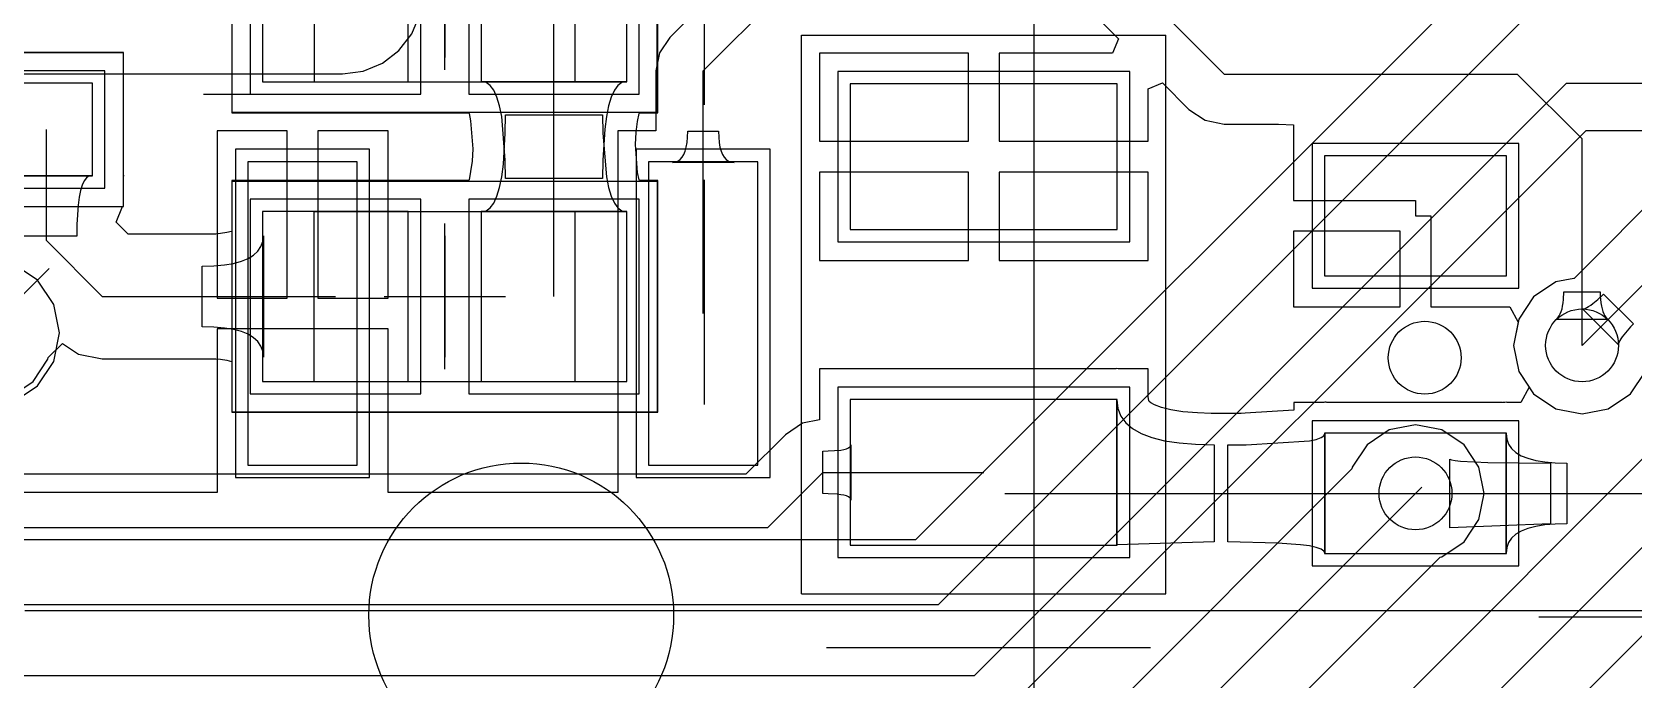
# Model space of a CAD drawing. Header units: millimetres. Extents: x 57.2 to 126.2, y 70.1 to 101.2.
# Drawn here: x 96.63 to 109.83, y 82.84 to 88.18 of the extents above; entities that cross this region are included whole.
import ezdxf

# ---------------------------------------------------------------- set-up
doc = ezdxf.new("R2010")
doc.units = ezdxf.units.MM
for name, color, linetype in [('BottomLayer', 5, 'Continuous'), ('BottomOverlay', 54, 'Continuous'), ('BottomPaste', 16, 'Continuous'), ('BottomSolder', 6, 'Continuous'), ('Mechanical13', 56, 'Continuous'), ('Mechanical15', 56, 'Continuous'), ('MultiLayer', 9, 'Continuous'), ('TopLayer', 1, 'Continuous'), ('TopOverlay', 2, 'Continuous'), ('TopPaste', 8, 'Continuous'), ('TopSolder', 216, 'Continuous')]:
    doc.layers.add(name, color=color, linetype=linetype)

# ---------------------------------------------------------------- blocks, each defined once
blk = doc.blocks.new('C3528_12')
at = {"layer": 'TopLayer'}
for p, q in [((-1.9, 1.1), (-1.9, -1.1)), ((-0.7, 1.1), (-1.9, 1.1)), ((-0.7, -1.1), (-0.7, 1.1)), ((0.7, 1.1), (0.7, -1.1)), ((1.9, 1.1), (0.7, 1.1)), ((1.9, -1.1), (1.9, 1.1)), ((-1.9, -1.1), (-0.7, -1.1)), ((0.7, -1.1), (1.9, -1.1))]:
    blk.add_line(p, q, dxfattribs=at)
at = {"layer": 'TopOverlay'}
for p, q in [((-2.3, 1.5), (-2.3, 0)), ((-2.3, 1.5), (2.3, 1.5)), ((2.3, 1.5), (2.3, -1.5)), ((-2.743, 1.295), (-2.743, -1.372)), ((-2.3, 0), (-2.3, -1.5)), ((-2.3, -1.5), (2.3, -1.5))]:
    blk.add_line(p, q, dxfattribs=at)
at = {"layer": 'TopPaste'}
for p, q in [((-1.9, 1.1), (-1.9, -1.1)), ((-0.7, 1.1), (-1.9, 1.1)), ((-0.7, -1.1), (-0.7, 1.1)), ((0.7, 1.1), (0.7, -1.1)), ((1.9, 1.1), (0.7, 1.1)), ((1.9, -1.1), (1.9, 1.1)), ((-1.9, -1.1), (-0.7, -1.1)), ((0.7, -1.1), (1.9, -1.1))]:
    blk.add_line(p, q, dxfattribs=at)
at = {"layer": 'TopSolder'}
for p, q in [((-2.002, 1.202), (-2.002, -1.202)), ((-0.598, 1.202), (-2.002, 1.202)), ((-0.598, -1.202), (-0.598, 1.202)), ((0.598, 1.202), (0.598, -1.202)), ((2.002, 1.202), (0.598, 1.202)), ((2.002, -1.202), (2.002, 1.202)), ((-2.002, -1.202), (-0.598, -1.202)), ((0.598, -1.202), (2.002, -1.202))]:
    blk.add_line(p, q, dxfattribs=at)
blk = doc.blocks.new('1_4148_19')
at = {"layer": 'Mechanical13'}
for p, q in [((-0.257, -0.678), (-0.257, 0.722)), ((-0.257, 0.722), (1.893, 0.722)), ((1.893, -0.678), (1.893, 0.722)), ((-0.257, -0.678), (1.893, -0.678))]:
    blk.add_line(p, q, dxfattribs=at)
at = {"layer": 'Mechanical15'}
for p, q in [((-0.932, -0.928), (-0.932, 0.972)), ((-0.932, 0.972), (2.568, 0.972)), ((2.568, 0.972), (2.568, -0.928)), ((0.818, 0.522), (0.818, -0.478)), ((0.318, 0.022), (1.318, 0.022)), ((-0.932, -0.928), (2.568, -0.928))]:
    blk.add_line(p, q, dxfattribs=at)
at = {"layer": 'TopLayer'}
for p, q in [((0.518, 0.722), (-0.682, 0.722)), ((-0.682, 0.722), (-0.682, -0.678)), ((0.518, -0.678), (0.518, 0.722)), ((2.318, 0.722), (1.118, 0.722)), ((1.118, 0.722), (1.118, -0.678)), ((2.318, -0.678), (2.318, 0.722)), ((-0.682, -0.678), (0.518, -0.678)), ((1.118, -0.678), (2.318, -0.678))]:
    blk.add_line(p, q, dxfattribs=at)
at = {"layer": 'TopOverlay'}
for p, q in [((2.957, -0.867), (2.957, 0.983)), ((0.818, -0.578), (0.818, 0.622))]:
    blk.add_line(p, q, dxfattribs=at)
at = {"layer": 'TopPaste'}
for p, q in [((0.518, 0.722), (-0.682, 0.722)), ((-0.682, 0.722), (-0.682, -0.678)), ((0.518, -0.678), (0.518, 0.722)), ((2.318, 0.722), (1.118, 0.722)), ((1.118, 0.722), (1.118, -0.678)), ((2.318, -0.678), (2.318, 0.722)), ((-0.682, -0.678), (0.518, -0.678)), ((1.118, -0.678), (2.318, -0.678))]:
    blk.add_line(p, q, dxfattribs=at)
at = {"layer": 'TopSolder'}
for p, q in [((0.62, 0.824), (-0.784, 0.824)), ((-0.784, 0.824), (-0.784, -0.78)), ((0.62, -0.78), (0.62, 0.824)), ((2.42, 0.824), (1.016, 0.824)), ((1.016, 0.824), (1.016, -0.78)), ((2.42, -0.78), (2.42, 0.824)), ((-0.784, -0.78), (0.62, -0.78)), ((1.016, -0.78), (2.42, -0.78))]:
    blk.add_line(p, q, dxfattribs=at)
blk = doc.blocks.new('1_4148_21')
at = {"layer": 'Mechanical13'}
for p, q in [((-0.257, 0.722), (-0.257, -0.678)), ((-0.257, 0.722), (1.893, 0.722)), ((1.893, -0.678), (1.893, 0.722)), ((-0.257, -0.678), (1.893, -0.678))]:
    blk.add_line(p, q, dxfattribs=at)
at = {"layer": 'Mechanical15'}
for p, q in [((-0.932, -0.928), (-0.932, 0.972)), ((-0.932, 0.972), (2.568, 0.972)), ((2.568, -0.928), (2.568, 0.972)), ((0.818, 0.522), (0.818, -0.478)), ((0.318, 0.022), (1.318, 0.022)), ((-0.932, -0.928), (2.568, -0.928))]:
    blk.add_line(p, q, dxfattribs=at)
at = {"layer": 'TopLayer'}
for p, q in [((0.518, 0.722), (-0.682, 0.722)), ((-0.682, 0.722), (-0.682, -0.678)), ((0.518, -0.678), (0.518, 0.722)), ((2.318, 0.722), (1.118, 0.722)), ((1.118, 0.722), (1.118, -0.678)), ((2.318, -0.678), (2.318, 0.722)), ((-0.682, -0.678), (0.518, -0.678)), ((1.118, -0.678), (2.318, -0.678))]:
    blk.add_line(p, q, dxfattribs=at)
at = {"layer": 'TopOverlay'}
for p, q in [((2.957, -0.867), (2.957, 0.983)), ((0.818, -0.578), (0.818, 0.622))]:
    blk.add_line(p, q, dxfattribs=at)
at = {"layer": 'TopPaste'}
for p, q in [((0.518, 0.722), (-0.682, 0.722)), ((-0.682, 0.722), (-0.682, -0.678)), ((0.518, -0.678), (0.518, 0.722)), ((2.318, 0.722), (1.118, 0.722)), ((1.118, 0.722), (1.118, -0.678)), ((2.318, -0.678), (2.318, 0.722)), ((-0.682, -0.678), (0.518, -0.678)), ((1.118, -0.678), (2.318, -0.678))]:
    blk.add_line(p, q, dxfattribs=at)
at = {"layer": 'TopSolder'}
for p, q in [((0.62, 0.824), (-0.784, 0.824)), ((-0.784, 0.824), (-0.784, -0.78)), ((0.62, -0.78), (0.62, 0.824)), ((2.42, 0.824), (1.016, 0.824)), ((1.016, 0.824), (1.016, -0.78)), ((2.42, -0.78), (2.42, 0.824)), ((-0.784, -0.78), (0.62, -0.78)), ((1.016, -0.78), (2.42, -0.78))]:
    blk.add_line(p, q, dxfattribs=at)
blk = doc.blocks.new('__2812__B_22')
at = {"layer": 'BottomLayer'}
for p, q in [((-1.25, 3.75), (-1.25, 2.85)), ((1.25, 3.75), (-1.25, 3.75)), ((1.25, 2.85), (1.25, 3.75)), ((3.65, 3.75), (3.65, 2.85)), ((6.15, 3.75), (3.65, 3.75)), ((6.15, 2.85), (6.15, 3.75)), ((-1.25, 2.85), (1.25, 2.85)), ((3.65, 2.85), (6.15, 2.85)), ((-1.25, 0.45), (-1.25, -0.45)), ((1.25, 0.45), (-1.25, 0.45)), ((1.25, -0.45), (1.25, 0.45)), ((3.65, 0.45), (3.65, -0.45)), ((6.15, 0.45), (3.65, 0.45)), ((6.15, -0.45), (6.15, 0.45)), ((-1.25, -0.45), (1.25, -0.45)), ((3.65, -0.45), (6.15, -0.45))]:
    blk.add_line(p, q, dxfattribs=at)
at = {"layer": 'BottomOverlay'}
blk.add_line((6.706, 4.115), (6.706, 2.388), dxfattribs=at)
blk.add_circle((2.413, 1.499), 1.255, dxfattribs=at)
at = {"layer": 'BottomPaste'}
for p, q in [((-1.25, 3.75), (-1.25, 2.85)), ((1.25, 3.75), (-1.25, 3.75)), ((1.25, 2.85), (1.25, 3.75)), ((3.65, 3.75), (3.65, 2.85)), ((6.15, 3.75), (3.65, 3.75)), ((6.15, 2.85), (6.15, 3.75)), ((-1.25, 2.85), (1.25, 2.85)), ((3.65, 2.85), (6.15, 2.85)), ((-1.25, 0.45), (-1.25, -0.45)), ((1.25, 0.45), (-1.25, 0.45)), ((1.25, -0.45), (1.25, 0.45)), ((3.65, 0.45), (3.65, -0.45)), ((6.15, 0.45), (3.65, 0.45)), ((6.15, -0.45), (6.15, 0.45)), ((-1.25, -0.45), (1.25, -0.45)), ((3.65, -0.45), (6.15, -0.45))]:
    blk.add_line(p, q, dxfattribs=at)
at = {"layer": 'BottomSolder'}
for p, q in [((-1.352, 3.852), (-1.352, 2.748)), ((1.352, 3.852), (-1.352, 3.852)), ((1.352, 2.748), (1.352, 3.852)), ((3.548, 3.852), (3.548, 2.748)), ((6.252, 3.852), (3.548, 3.852)), ((6.252, 2.748), (6.252, 3.852)), ((-1.352, 2.748), (1.352, 2.748)), ((3.548, 2.748), (6.252, 2.748)), ((-1.352, 0.552), (-1.352, -0.552)), ((1.352, 0.552), (-1.352, 0.552)), ((1.352, -0.552), (1.352, 0.552)), ((3.548, 0.552), (3.548, -0.552)), ((6.252, 0.552), (3.548, 0.552)), ((6.252, -0.552), (6.252, 0.552)), ((-1.352, -0.552), (1.352, -0.552)), ((3.548, -0.552), (6.252, -0.552))]:
    blk.add_line(p, q, dxfattribs=at)
blk = doc.blocks.new('R0603_45')
at = {"layer": 'TopLayer'}
for p, q in [((-1.08, 0.381), (-1.08, -0.381)), ((-0.318, 0.381), (-1.08, 0.381)), ((-0.318, -0.381), (-0.318, 0.381)), ((0.317, 0.381), (0.317, -0.381)), ((1.079, 0.381), (0.317, 0.381)), ((1.079, -0.381), (1.079, 0.381)), ((-1.08, -0.381), (-0.318, -0.381)), ((0.317, -0.381), (1.079, -0.381))]:
    blk.add_line(p, q, dxfattribs=at)
at = {"layer": 'TopOverlay'}
for p, q in [((1.333, 0.635), (-1.334, 0.635)), ((-1.334, 0.635), (-1.334, -0.635)), ((1.333, 0.635), (1.333, -0.635)), ((1.333, -0.635), (-1.334, -0.635))]:
    blk.add_line(p, q, dxfattribs=at)
at = {"layer": 'TopPaste'}
for p, q in [((-1.08, 0.381), (-1.08, -0.381)), ((-0.318, 0.381), (-1.08, 0.381)), ((-0.318, -0.381), (-0.318, 0.381)), ((0.317, 0.381), (0.317, -0.381)), ((1.079, 0.381), (0.317, 0.381)), ((1.079, -0.381), (1.079, 0.381)), ((-1.08, -0.381), (-0.318, -0.381)), ((0.317, -0.381), (1.079, -0.381))]:
    blk.add_line(p, q, dxfattribs=at)
at = {"layer": 'TopSolder'}
for p, q in [((-1.181, 0.483), (-1.181, -0.483)), ((-0.216, 0.483), (-1.181, 0.483)), ((-0.216, -0.483), (-0.216, 0.483)), ((0.216, 0.483), (0.216, -0.483)), ((1.181, 0.483), (0.216, 0.483)), ((1.181, -0.483), (1.181, 0.483)), ((-1.181, -0.483), (-0.216, -0.483)), ((0.216, -0.483), (1.181, -0.483))]:
    blk.add_line(p, q, dxfattribs=at)
blk = doc.blocks.new('ESP_07_B_51')
at = {"layer": 'BottomOverlay'}
blk.add_line((-16.003, 16.552), (-0.003, 16.552), dxfattribs=at)
blk = doc.blocks.new('LM39100_59')
at = {"layer": 'TopLayer'}
for p, q in [((-1.589, 3.824), (-1.589, 2.325)), ((1.691, 3.824), (-1.589, 3.824)), ((1.691, 2.325), (1.691, 3.824)), ((-1.589, 2.325), (1.691, 2.325)), ((-2.731, -2.477), (-2.731, -3.975)), ((-1.74, -2.477), (-2.731, -2.477)), ((-1.74, -3.975), (-1.74, -2.477)), ((-0.444, -2.476), (-0.444, -3.976)), ((0.546, -2.476), (-0.444, -2.476)), ((0.546, -3.976), (0.546, -2.476)), ((1.841, -2.477), (1.841, -3.975)), ((2.832, -2.477), (1.841, -2.477)), ((2.832, -3.975), (2.832, -2.477)), ((-2.731, -3.975), (-1.74, -3.975)), ((-0.444, -3.976), (0.546, -3.976)), ((1.841, -3.975), (2.832, -3.975))]:
    blk.add_line(p, q, dxfattribs=at)
at = {"layer": 'TopOverlay'}
for p, q in [((-3.251, -2.21), (-3.251, 1.854)), ((-2.235, 1.854), (-3.251, 1.854)), ((3.353, 1.854), (2.337, 1.854)), ((3.353, -2.21), (3.353, 1.854))]:
    blk.add_line(p, q, dxfattribs=at)
at = {"layer": 'TopPaste'}
for p, q in [((-1.589, 3.824), (-1.589, 2.325)), ((1.691, 3.824), (-1.589, 3.824)), ((1.691, 2.325), (1.691, 3.824)), ((-1.589, 2.325), (1.691, 2.325)), ((-2.731, -2.477), (-2.731, -3.975)), ((-1.74, -2.477), (-2.731, -2.477)), ((-1.74, -3.975), (-1.74, -2.477)), ((-0.444, -2.476), (-0.444, -3.976)), ((0.546, -2.476), (-0.444, -2.476)), ((0.546, -3.976), (0.546, -2.476)), ((1.841, -2.477), (1.841, -3.975)), ((2.832, -2.477), (1.841, -2.477)), ((2.832, -3.975), (2.832, -2.477)), ((-2.731, -3.975), (-1.74, -3.975)), ((-0.444, -3.976), (0.546, -3.976)), ((1.841, -3.975), (2.832, -3.975))]:
    blk.add_line(p, q, dxfattribs=at)
at = {"layer": 'TopSolder'}
for p, q in [((-1.691, 3.925), (-1.691, 2.223)), ((1.792, 3.925), (-1.691, 3.925)), ((1.792, 2.223), (1.792, 3.925)), ((-1.691, 2.223), (1.792, 2.223)), ((-2.832, -2.375), (-2.832, -4.077)), ((-1.638, -2.375), (-2.832, -2.375)), ((-1.638, -4.077), (-1.638, -2.375)), ((-0.546, -2.374), (-0.546, -4.077)), ((0.647, -2.374), (-0.546, -2.374)), ((0.647, -4.077), (0.647, -2.374)), ((1.74, -2.375), (1.74, -4.077)), ((2.934, -2.375), (1.74, -2.375)), ((2.934, -4.077), (2.934, -2.375)), ((-2.832, -4.077), (-1.638, -4.077)), ((-0.546, -4.077), (0.647, -4.077)), ((1.74, -4.077), (2.934, -4.077))]:
    blk.add_line(p, q, dxfattribs=at)

msp = doc.modelspace()

# ---------------------------------------------------------------- linework, layer by layer
at = {"layer": 'BottomLayer'}
for p, q in [((103.911, 83.998), (110.16, 90.246)), ((104.096, 83.464), (110.192, 89.56)), ((102.748, 88.997), (101.884, 88.133)), ((102.159, 87.859), (103.022, 88.722)), ((99.758, 88.164), (99.824, 88.323)), ((99.653, 88.027), (99.758, 88.164)), ((99.517, 87.922), (99.653, 88.027)), ((101.884, 88.133), (101.8, 88.007)), ((99.358, 87.856), (99.517, 87.922)), ((101.8, 88.007), (101.77, 87.859)), ((87.96, 87.834), (99.187, 87.834)), ((99.187, 87.834), (99.358, 87.856)), ((101.77, 87.859), (101.77, 87.365)), ((102.159, 85.861), (102.159, 87.859)), ((104.394, 82.88), (109.271, 87.757)), ((109.271, 87.757), (112.014, 87.757)), ((98.732, 87.365), (98.155, 87.365)), ((98.155, 87.365), (98.155, 85.988)), ((98.732, 85.988), (98.732, 87.365)), ((99.563, 87.365), (98.986, 87.365)), ((98.986, 87.365), (98.986, 85.988)), ((99.563, 85.988), (99.563, 87.365)), ((101.77, 87.365), (101.455, 87.365)), ((101.455, 87.365), (101.455, 84.386)), ((102.031, 87.314), (102.032, 87.362)), ((102.032, 87.362), (102.286, 87.362)), ((102.286, 87.362), (102.287, 87.314)), ((104.669, 82.606), (109.432, 87.369)), ((109.432, 87.369), (111.597, 87.369)), ((102.011, 87.198), (102.02, 87.231)), ((102.02, 87.231), (102.027, 87.27)), ((102.027, 87.27), (102.031, 87.314)), ((102.287, 87.314), (102.291, 87.27)), ((102.291, 87.27), (102.297, 87.231)), ((102.297, 87.231), (102.306, 87.198)), ((101.905, 87.105), (101.929, 87.108)), ((102.413, 87.105), (101.905, 87.105)), ((101.929, 87.108), (101.951, 87.116)), ((101.951, 87.116), (101.97, 87.129)), ((101.97, 87.129), (101.986, 87.147)), ((101.986, 87.147), (102, 87.17)), ((102, 87.17), (102.011, 87.198)), ((102.306, 87.198), (102.318, 87.17)), ((102.318, 87.17), (102.332, 87.147)), ((102.332, 87.147), (102.348, 87.129)), ((102.348, 87.129), (102.367, 87.116)), ((102.367, 87.116), (102.389, 87.108)), ((102.389, 87.108), (102.413, 87.105)), ((110.206, 87.025), (109.332, 86.15)), ((109.398, 85.598), (110.515, 86.716)), ((96.676, 86.135), (96.476, 86.269)), ((96.81, 85.935), (96.676, 86.135)), ((109.182, 86.12), (108.998, 85.997)), ((109.331, 86.149), (109.182, 86.12)), ((109.332, 86.15), (109.331, 86.149)), ((96.856, 85.7), (96.81, 85.935)), ((98.155, 85.988), (98.732, 85.988)), ((98.986, 85.988), (99.563, 85.988)), ((108.998, 85.997), (108.876, 85.814)), ((109.401, 85.898), (109.411, 85.899)), ((109.698, 85.601), (109.401, 85.898)), ((109.411, 85.899), (109.423, 85.903)), ((109.423, 85.903), (109.437, 85.909)), ((109.437, 85.909), (109.452, 85.917)), ((109.452, 85.917), (109.469, 85.929)), ((109.469, 85.929), (109.487, 85.942)), ((109.487, 85.942), (109.527, 85.977)), ((109.527, 85.977), (109.574, 86.021)), ((109.574, 86.021), (109.821, 85.774)), ((108.876, 85.814), (108.833, 85.598)), ((109.821, 85.774), (109.798, 85.75)), ((96.81, 85.464), (96.856, 85.7)), ((98.859, 85.734), (98.155, 85.734)), ((98.155, 85.734), (98.155, 84.386)), ((99.563, 85.734), (98.859, 85.734)), ((99.563, 84.386), (99.563, 85.734)), ((109.709, 85.637), (109.703, 85.624)), ((109.717, 85.652), (109.709, 85.637)), ((109.728, 85.669), (109.717, 85.652)), ((109.798, 85.75), (109.728, 85.669)), ((108.833, 85.598), (108.876, 85.382)), ((109.699, 85.612), (109.698, 85.601)), ((109.703, 85.624), (109.699, 85.612)), ((96.676, 85.264), (96.81, 85.464)), ((108.876, 85.382), (108.998, 85.199)), ((109.797, 85.199), (109.92, 85.382)), ((96.476, 85.131), (96.676, 85.264)), ((108.998, 85.199), (109.182, 85.076)), ((109.614, 85.076), (109.797, 85.199)), ((110.321, 85.089), (104.675, 79.442)), ((109.182, 85.076), (109.398, 85.033)), ((109.398, 85.033), (109.614, 85.076)), ((104.877, 78.918), (110.846, 84.887)), ((107.81, 84.901), (107.627, 84.778)), ((108.026, 84.944), (107.81, 84.901)), ((108.242, 84.901), (108.026, 84.944)), ((108.426, 84.778), (108.242, 84.901)), ((107.627, 84.778), (107.504, 84.595)), ((108.548, 84.595), (108.426, 84.778)), ((107.502, 84.581), (104.396, 81.475)), ((107.504, 84.595), (107.502, 84.581)), ((108.591, 84.379), (108.548, 84.595)), ((105.401, 78.716), (111.209, 84.523)), ((98.155, 84.386), (81.458, 84.386)), ((101.455, 84.386), (99.563, 84.386)), ((104.609, 80.961), (108.026, 84.379)), ((108.548, 84.163), (108.591, 84.379)), ((108.426, 83.979), (108.548, 84.163)), ((81.458, 83.998), (103.911, 83.998)), ((108.242, 83.857), (108.426, 83.979)), ((104.972, 80.598), (108.228, 83.854)), ((108.228, 83.854), (108.242, 83.857)), ((82.499, 83.464), (104.096, 83.464)), ((91.186, 82.88), (104.394, 82.88))]:
    msp.add_line(p, q, dxfattribs=at)
for centre in [(109.398, 85.598), (108.102, 85.496), (108.026, 84.379)]:
    msp.add_circle(centre, 0.3, dxfattribs=at)
at = {"layer": 'MultiLayer'}
for centre in [(109.398, 85.598), (108.102, 85.496), (108.026, 84.379)]:
    msp.add_circle(centre, 0.3, dxfattribs=at)
at = {"layer": 'TopLayer'}
for p, q in [((104.419, 89.865), (106.451, 87.833)), ((98.276, 89.422), (98.276, 87.514)), ((101.784, 87.781), (101.784, 89.422)), ((104.249, 89.453), (105.579, 88.123)), ((100.93, 86.001), (100.93, 88.468)), ((97.384, 88.011), (96.114, 88.011)), ((97.384, 87.008), (97.384, 88.011)), ((105.579, 88.123), (105.53, 88.006)), ((104.343, 88.006), (103.116, 88.006)), ((103.116, 88.006), (103.116, 87.279)), ((104.343, 87.279), (104.343, 88.006)), ((105.53, 88.006), (104.597, 88.006)), ((104.597, 88.006), (104.597, 87.279)), ((100.371, 87.763), (100.333, 87.771)), ((100.333, 87.771), (101.527, 87.771)), ((100.404, 87.739), (100.371, 87.763)), ((101.49, 87.763), (101.456, 87.739)), ((101.527, 87.771), (101.49, 87.763)), ((101.786, 87.771), (101.784, 87.781)), ((101.784, 87.762), (101.786, 87.771)), ((101.784, 87.514), (101.784, 87.762)), ((105.824, 87.712), (105.942, 87.761)), ((105.942, 87.761), (106.16, 87.542)), ((106.451, 87.833), (108.864, 87.833)), ((108.864, 87.833), (109.398, 87.3)), ((100.434, 87.699), (100.404, 87.739)), ((100.459, 87.643), (100.434, 87.699)), ((100.481, 87.571), (100.459, 87.643)), ((101.401, 87.643), (101.38, 87.571)), ((101.427, 87.699), (101.401, 87.643)), ((101.456, 87.739), (101.427, 87.699)), ((105.824, 87.279), (105.824, 87.712)), ((98.276, 87.514), (99.949, 87.514)), ((99.949, 87.514), (99.984, 87.514)), ((99.984, 87.514), (100.076, 87.514)), ((100.076, 87.514), (100.111, 87.514)), ((100.111, 87.514), (100.228, 87.514)), ((100.228, 87.514), (100.23, 87.508)), ((100.23, 87.508), (100.242, 87.447)), ((100.499, 87.483), (100.481, 87.571)), ((100.528, 87.123), (100.499, 87.483)), ((100.528, 87.346), (100.53, 87.498)), ((100.53, 87.498), (101.33, 87.498)), ((101.33, 87.498), (101.332, 87.346)), ((101.362, 87.483), (101.348, 87.379)), ((101.38, 87.571), (101.362, 87.483)), ((101.618, 87.441), (101.631, 87.508)), ((101.631, 87.508), (101.633, 87.514)), ((101.633, 87.514), (101.784, 87.514)), ((106.16, 87.542), (106.294, 87.453)), ((96.749, 86.462), (96.749, 87.376)), ((100.242, 87.447), (100.261, 87.216)), ((101.348, 87.379), (101.332, 87.123)), ((101.6, 87.253), (101.606, 87.354)), ((101.606, 87.354), (101.618, 87.441)), ((106.294, 87.453), (106.451, 87.421)), ((106.451, 87.421), (106.898, 87.421)), ((106.898, 87.421), (107.022, 87.414)), ((107.022, 87.414), (107.022, 86.792)), ((100.261, 87.216), (100.255, 87.115)), ((100.513, 87.09), (100.528, 87.346)), ((101.332, 87.346), (101.362, 86.986)), ((101.619, 87.022), (101.6, 87.253)), ((103.116, 87.279), (104.343, 87.279)), ((104.597, 87.279), (105.824, 87.279)), ((109.398, 85.598), (109.398, 87.3)), ((100.255, 87.115), (100.243, 87.029)), ((100.499, 86.986), (100.513, 87.09)), ((100.53, 86.971), (100.528, 87.123)), ((101.332, 87.123), (101.33, 86.971)), ((96.371, 86.998), (97.127, 86.998)), ((97.061, 86.953), (97.045, 86.918)), ((97.08, 86.978), (97.061, 86.953)), ((97.102, 86.993), (97.08, 86.978)), ((97.127, 86.998), (97.102, 86.993)), ((97.386, 86.998), (97.384, 87.008)), ((97.384, 86.988), (97.386, 86.998)), ((97.384, 86.741), (97.384, 86.988)), ((99.949, 86.955), (98.276, 86.955)), ((98.276, 86.955), (98.276, 86.538)), ((99.984, 86.955), (99.949, 86.955)), ((100.228, 86.955), (99.984, 86.955)), ((100.23, 86.961), (100.228, 86.955)), ((100.243, 87.029), (100.23, 86.961)), ((100.481, 86.898), (100.499, 86.986)), ((101.33, 86.971), (100.53, 86.971)), ((101.362, 86.986), (101.38, 86.898)), ((101.631, 86.961), (101.619, 87.022)), ((101.633, 86.955), (101.631, 86.961)), ((101.784, 86.955), (101.633, 86.955)), ((101.784, 86.708), (101.784, 86.955)), ((104.343, 87.025), (103.116, 87.025)), ((103.116, 87.025), (103.116, 86.298)), ((104.343, 86.298), (104.343, 87.025)), ((105.824, 87.025), (104.597, 87.025)), ((104.597, 87.025), (104.597, 86.298)), ((105.824, 86.298), (105.824, 87.025)), ((97.031, 86.873), (97.019, 86.818)), ((97.045, 86.918), (97.031, 86.873)), ((100.434, 86.77), (100.459, 86.826)), ((100.459, 86.826), (100.481, 86.898)), ((101.38, 86.898), (101.401, 86.826)), ((101.401, 86.826), (101.427, 86.77)), ((97.01, 86.753), (97, 86.593)), ((97.019, 86.818), (97.01, 86.753)), ((97.323, 86.614), (97.376, 86.741)), ((97.376, 86.741), (97.384, 86.741)), ((100.333, 86.698), (100.371, 86.706)), ((101.527, 86.698), (100.333, 86.698)), ((100.371, 86.706), (100.404, 86.73)), ((100.404, 86.73), (100.434, 86.77)), ((101.427, 86.77), (101.456, 86.73)), ((101.456, 86.73), (101.49, 86.706)), ((101.49, 86.706), (101.527, 86.698)), ((101.786, 86.698), (101.784, 86.708)), ((101.784, 86.688), (101.786, 86.698)), ((101.784, 85.047), (101.784, 86.688)), ((107.022, 86.792), (108.026, 86.792)), ((108.026, 86.792), (108.026, 86.665)), ((97, 86.593), (96.999, 86.498)), ((97.422, 86.515), (97.323, 86.614)), ((108.026, 86.665), (108.153, 86.665)), ((108.153, 86.665), (108.153, 85.916)), ((96.999, 86.498), (96.499, 86.498)), ((96.749, 86.462), (97.209, 86.001)), ((98.145, 86.515), (97.422, 86.515)), ((98.182, 86.518), (98.145, 86.515)), ((98.235, 86.527), (98.182, 86.518)), ((98.273, 86.537), (98.235, 86.527)), ((98.276, 86.538), (98.273, 86.537)), ((98.516, 86.411), (98.531, 86.453)), ((98.531, 86.453), (98.536, 86.501)), ((98.536, 86.501), (98.536, 85.501)), ((107.899, 86.538), (107.022, 86.538)), ((107.022, 86.538), (107.022, 85.916)), ((107.899, 85.916), (107.899, 86.538)), ((98.355, 86.291), (98.411, 86.313)), ((98.411, 86.313), (98.456, 86.341)), ((98.456, 86.341), (98.491, 86.373)), ((98.491, 86.373), (98.516, 86.411)), ((103.116, 86.298), (104.343, 86.298)), ((104.597, 86.298), (105.824, 86.298)), ((96.241, 85.7), (96.772, 86.231)), ((98.033, 86.251), (98.129, 86.253)), ((98.033, 85.751), (98.033, 86.251)), ((98.129, 86.253), (98.215, 86.261)), ((98.215, 86.261), (98.29, 86.273)), ((98.29, 86.273), (98.355, 86.291)), ((109.245, 85.975), (109.248, 86.038)), ((109.248, 86.038), (109.548, 86.038)), ((109.548, 86.038), (109.548, 86.006)), ((97.209, 86.001), (99.13, 86.001)), ((107.022, 85.916), (107.899, 85.916)), ((108.153, 85.916), (108.803, 85.916)), ((108.803, 85.916), (108.871, 85.789)), ((109.226, 85.877), (109.233, 85.898)), ((109.233, 85.898), (109.238, 85.922)), ((109.238, 85.922), (109.242, 85.947)), ((109.242, 85.947), (109.245, 85.975)), ((109.548, 86.006), (109.553, 85.947)), ((109.553, 85.947), (109.557, 85.922)), ((109.557, 85.922), (109.563, 85.898)), ((109.563, 85.898), (109.569, 85.877)), ((108.871, 85.789), (108.833, 85.598)), ((109.188, 85.812), (109.199, 85.825)), ((109.608, 85.812), (109.188, 85.812)), ((109.199, 85.825), (109.209, 85.84)), ((109.209, 85.84), (109.218, 85.857)), ((109.218, 85.857), (109.226, 85.877)), ((109.569, 85.877), (109.577, 85.857)), ((109.577, 85.857), (109.586, 85.84)), ((109.586, 85.84), (109.596, 85.825)), ((109.596, 85.825), (109.608, 85.812)), ((98.129, 85.749), (98.033, 85.751)), ((98.215, 85.741), (98.129, 85.749)), ((98.29, 85.729), (98.215, 85.741)), ((98.355, 85.711), (98.29, 85.729)), ((98.411, 85.689), (98.355, 85.711)), ((98.456, 85.661), (98.411, 85.689)), ((98.491, 85.629), (98.456, 85.661)), ((96.765, 85.498), (96.882, 85.614)), ((96.882, 85.614), (97.013, 85.526)), ((97.013, 85.526), (97.209, 85.487)), ((98.516, 85.591), (98.491, 85.629)), ((98.531, 85.549), (98.516, 85.591)), ((98.536, 85.501), (98.531, 85.549)), ((108.833, 85.598), (108.876, 85.382)), ((96.64, 85.3), (96.762, 85.483)), ((96.762, 85.483), (96.765, 85.498)), ((97.209, 85.487), (98.145, 85.487)), ((98.145, 85.487), (98.182, 85.484)), ((98.182, 85.484), (98.235, 85.475)), ((98.235, 85.475), (98.273, 85.465)), ((98.273, 85.465), (98.276, 85.464)), ((98.276, 85.464), (98.276, 85.047)), ((105.537, 85.406), (103.116, 85.406)), ((103.116, 85.406), (103.116, 84.984)), ((105.538, 85.406), (105.537, 85.406)), ((105.541, 85.406), (105.538, 85.406)), ((105.557, 85.406), (105.541, 85.406)), ((105.567, 85.408), (105.557, 85.406)), ((105.577, 85.406), (105.567, 85.408)), ((105.824, 85.406), (105.577, 85.406)), ((105.824, 85.179), (105.824, 85.406)), ((108.876, 85.382), (108.961, 85.255)), ((96.457, 85.178), (96.64, 85.3)), ((108.961, 85.255), (108.893, 85.128)), ((105.567, 83.955), (105.567, 85.149)), ((105.567, 85.149), (105.575, 85.079)), ((105.824, 85.178), (105.824, 85.179)), ((105.829, 85.14), (105.824, 85.178)), ((105.831, 85.137), (105.829, 85.14)), ((105.829, 85.14), (105.829, 85.14)), ((105.845, 85.125), (105.831, 85.137)), ((105.877, 85.107), (105.845, 85.125)), ((105.933, 85.086), (105.877, 85.107)), ((107.27, 85.128), (107.023, 85.128)), ((107.023, 85.128), (107.023, 85.063)), ((107.28, 85.13), (107.27, 85.128)), ((107.285, 85.129), (107.28, 85.13)), ((107.289, 85.13), (107.285, 85.129)), ((107.297, 85.128), (107.289, 85.13)), ((108.743, 85.128), (107.297, 85.128)), ((108.744, 85.129), (108.743, 85.128)), ((108.749, 85.128), (108.744, 85.129)), ((108.763, 85.128), (108.749, 85.128)), ((108.772, 85.13), (108.763, 85.128)), ((108.782, 85.128), (108.772, 85.13)), ((108.893, 85.128), (108.782, 85.128)), ((98.276, 85.047), (99.949, 85.047)), ((99.949, 85.047), (99.984, 85.047)), ((99.984, 85.047), (100.076, 85.047)), ((100.076, 85.047), (100.111, 85.047)), ((100.111, 85.047), (101.784, 85.047)), ((103.116, 84.984), (102.977, 84.956)), ((105.575, 85.079), (105.599, 85.016)), ((105.599, 85.016), (105.639, 84.96)), ((106.01, 85.066), (105.933, 85.086)), ((106.109, 85.051), (106.01, 85.066)), ((106.229, 85.041), (106.109, 85.051)), ((106.343, 85.038), (106.229, 85.041)), ((106.589, 85.038), (106.343, 85.038)), ((106.623, 85.039), (106.589, 85.038)), ((107.023, 85.063), (106.623, 85.039)), ((102.836, 84.861), (102.511, 84.537)), ((102.977, 84.956), (102.836, 84.861)), ((105.639, 84.96), (105.695, 84.912)), ((105.695, 84.912), (105.767, 84.871)), ((105.767, 84.871), (105.855, 84.838)), ((107.248, 84.838), (107.272, 84.854)), ((107.272, 84.854), (107.28, 84.871)), ((107.28, 84.871), (107.28, 83.887)), ((108.772, 83.887), (108.772, 84.871)), ((108.772, 84.871), (108.777, 84.825)), ((103.145, 84.727), (103.189, 84.728)), ((103.145, 84.377), (103.145, 84.727)), ((103.189, 84.728), (103.293, 84.736)), ((103.293, 84.736), (103.318, 84.74)), ((103.318, 84.74), (103.339, 84.746)), ((103.339, 84.746), (103.355, 84.753)), ((103.355, 84.753), (103.367, 84.761)), ((103.367, 84.761), (103.374, 84.77)), ((103.374, 84.77), (103.376, 84.78)), ((103.376, 84.78), (103.376, 84.324)), ((105.855, 84.838), (105.959, 84.812)), ((105.959, 84.812), (106.079, 84.794)), ((106.079, 84.794), (106.215, 84.783)), ((106.215, 84.783), (106.367, 84.779)), ((106.367, 84.779), (106.367, 83.979)), ((106.48, 84.779), (106.632, 84.78)), ((106.48, 83.979), (106.48, 84.779)), ((106.632, 84.78), (107.152, 84.812)), ((107.152, 84.812), (107.208, 84.824)), ((107.208, 84.824), (107.248, 84.838)), ((108.777, 84.825), (108.792, 84.784)), ((108.792, 84.784), (108.817, 84.748)), ((108.817, 84.748), (108.852, 84.716)), ((108.852, 84.716), (108.897, 84.689)), ((108.309, 84.096), (108.309, 84.662)), ((108.309, 84.662), (108.323, 84.656)), ((108.323, 84.656), (108.353, 84.65)), ((108.353, 84.65), (108.397, 84.645)), ((108.397, 84.645), (108.623, 84.634)), ((108.623, 84.634), (109.138, 84.629)), ((108.897, 84.689), (108.952, 84.668)), ((108.952, 84.668), (109.017, 84.651)), ((109.017, 84.651), (109.092, 84.638)), ((109.092, 84.638), (109.177, 84.631)), ((109.138, 84.629), (109.138, 84.129)), ((109.177, 84.631), (109.272, 84.629)), ((109.272, 84.629), (109.272, 84.129)), ((102.511, 84.537), (96.346, 84.537)), ((102.692, 84.099), (103.145, 84.552)), ((103.145, 84.552), (104.47, 84.552)), ((103.189, 84.376), (103.145, 84.377)), ((103.263, 84.372), (103.189, 84.376)), ((103.293, 84.368), (103.263, 84.372)), ((103.318, 84.364), (103.293, 84.368)), ((103.339, 84.358), (103.318, 84.364)), ((103.355, 84.351), (103.339, 84.358)), ((103.367, 84.343), (103.355, 84.351)), ((103.374, 84.334), (103.367, 84.343)), ((103.376, 84.324), (103.374, 84.334)), ((104.643, 84.379), (108.026, 84.379)), ((108.026, 84.379), (108.077, 84.43)), ((108.026, 84.379), (111.277, 84.379)), ((96.164, 84.099), (102.692, 84.099)), ((109.138, 84.129), (108.309, 84.096)), ((108.897, 84.068), (108.852, 84.042)), ((108.952, 84.09), (108.897, 84.068)), ((109.017, 84.107), (108.952, 84.09)), ((109.092, 84.119), (109.017, 84.107)), ((109.177, 84.126), (109.092, 84.119)), ((109.272, 84.129), (109.177, 84.126)), ((106.367, 83.979), (105.567, 83.955)), ((106.888, 83.97), (106.48, 83.979)), ((107.08, 83.956), (106.888, 83.97)), ((107.152, 83.946), (107.08, 83.956)), ((107.208, 83.934), (107.152, 83.946)), ((107.248, 83.92), (107.208, 83.934)), ((107.272, 83.904), (107.248, 83.92)), ((108.777, 83.933), (108.772, 83.887)), ((108.792, 83.974), (108.777, 83.933)), ((108.817, 84.01), (108.792, 83.974)), ((108.852, 84.042), (108.817, 84.01)), ((107.28, 83.887), (107.272, 83.904)), ((96.571, 83.414), (111.582, 83.414))]:
    msp.add_line(p, q, dxfattribs=at)
for centre in [(109.398, 85.598), (108.102, 85.496), (108.026, 84.379)]:
    msp.add_circle(centre, 0.3, dxfattribs=at)

# ---------------------------------------------------------------- block references
for name, p, rotation in [('ESP_07_B_51', (121.437, 92.329), 90), ('LM39100_59', (111.252, 86.716), 270), ('1_4148_21', (99.212, 88.446), 360), ('C3528_12', (104.47, 85.852), 90), ('R0603_45', (96.05, 87.376), 180), ('__2812__B_22', (102.159, 80.961), 90), ('1_4148_19', (99.212, 85.979), 360)]:
    msp.add_blockref(name, p, dxfattribs=dict(rotation=rotation))

doc.saveas('drawing.dxf')
